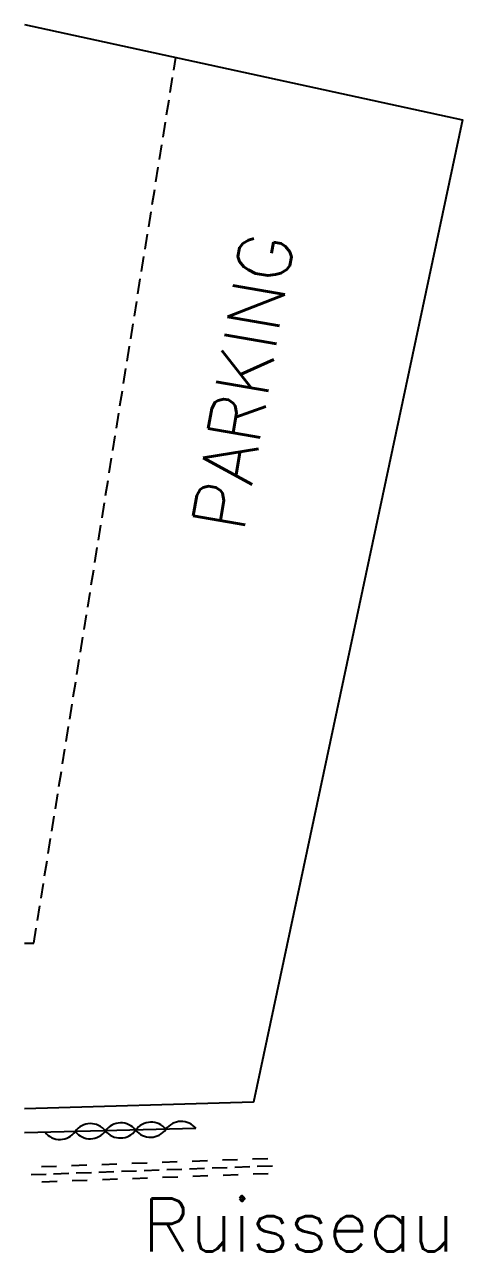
# Model space of a CAD drawing. Header units: millimetres. Extents: x 267000 to 268000, y 124000 to 125000.
# Drawn here: x 267000 to 267014.51, y 124480.87 to 124521.46 of the extents above; entities that cross this region are included whole.
import ezdxf
from ezdxf.enums import TextEntityAlignment as Align

# ---------------------------------------------------------------- set-up
doc = ezdxf.new("R2010")
doc.units = ezdxf.units.MM
doc.linetypes.add('DASHED', pattern=[0.75, 0.5, -0.25])
doc.layers.get('0').update_dxf_attribs({"linetype": 'CONTINUOUS'})
for name, color, linetype in [('W0001', 6, 'DASHED'), ('W0008', 7, 'CONTINUOUS'), ('W0220', 5, 'DASHED'), ('W0310', 3, 'CONTINUOUS'), ('W0500', 5, 'DASHED'), ('W0989', 7, 'CONTINUOUS')]:
    doc.layers.add(name, color=color, linetype=linetype)
doc.styles.get("Standard").update_dxf_attribs({"font": 'romans.shx', "width": 0.85})

# ---------------------------------------------------------------- blocks, each defined once
blk = doc.blocks.new('t310o')
at = {"color": 0, "linetype": 'Continuous'}
for centre, start, end in [((-0.5, 0.375), 216.8699, 323.1304), ((0.5, -0.375), 36.8699, 143.1303)]:
    blk.add_arc(centre, 0.625, start, end, dxfattribs=at)
blk = doc.blocks.new('t220o')
at = {"color": 0, "linetype": 'Continuous'}
for p, q in [((-0.25, 0.25), (0.25, 0.25)), ((-0.25, -0.25), (0.25, -0.25))]:
    blk.add_line(p, q, dxfattribs=at)

msp = doc.modelspace()

# ---------------------------------------------------------------- linework, layer by layer
at = {"layer": 'W0001'}
msp.add_lwpolyline([(267000, 124491.07), (267000.309, 124491.074), (267005.012, 124520.37)], dxfattribs=at)
at = {"layer": 'W0008'}
msp.add_lwpolyline([(267000, 124521.461), (267014.505, 124518.304), (267007.579, 124485.812), (267000, 124485.59)], dxfattribs=at)
at = {"layer": 'W0220'}
msp.add_lwpolyline([(267008.21, 124483.696), (267000, 124483.394)], dxfattribs=at)
at = {"layer": 'W0310'}
msp.add_line((267005.669, 124484.934), (267000, 124484.796), dxfattribs=at)

# ---------------------------------------------------------------- block references
at = {"layer": 'W0220', "rotation": 182.1066074203024}
for p in [(267002.818, 124483.498), (267003.817, 124483.534), (267004.816, 124483.571), (267005.816, 124483.608), (267006.815, 124483.645), (267007.814, 124483.681), (267000.819, 124483.424), (267001.818, 124483.461)]:
    msp.add_blockref('t220o', p, dxfattribs=at)
at = {"layer": 'W0310', "rotation": 181.3934547414069}
for p in [(267001.681, 124484.837), (267002.681, 124484.861), (267003.68, 124484.886), (267004.68, 124484.91)]:
    msp.add_blockref('t310o', p, dxfattribs=at)

# ---------------------------------------------------------------- texts
at = {"layer": 'W0500'}
msp.add_text('Ruisseau', height=1.75, dxfattribs=at).set_placement((267009.077, 124481.787), align=Align.MIDDLE)
at = {"layer": 'W0989'}
msp.add_text('PARKING', height=1.75, rotation=80.2076, dxfattribs=at).set_placement((267007.24, 124509.643), align=Align.MIDDLE)

doc.saveas('drawing.dxf')
